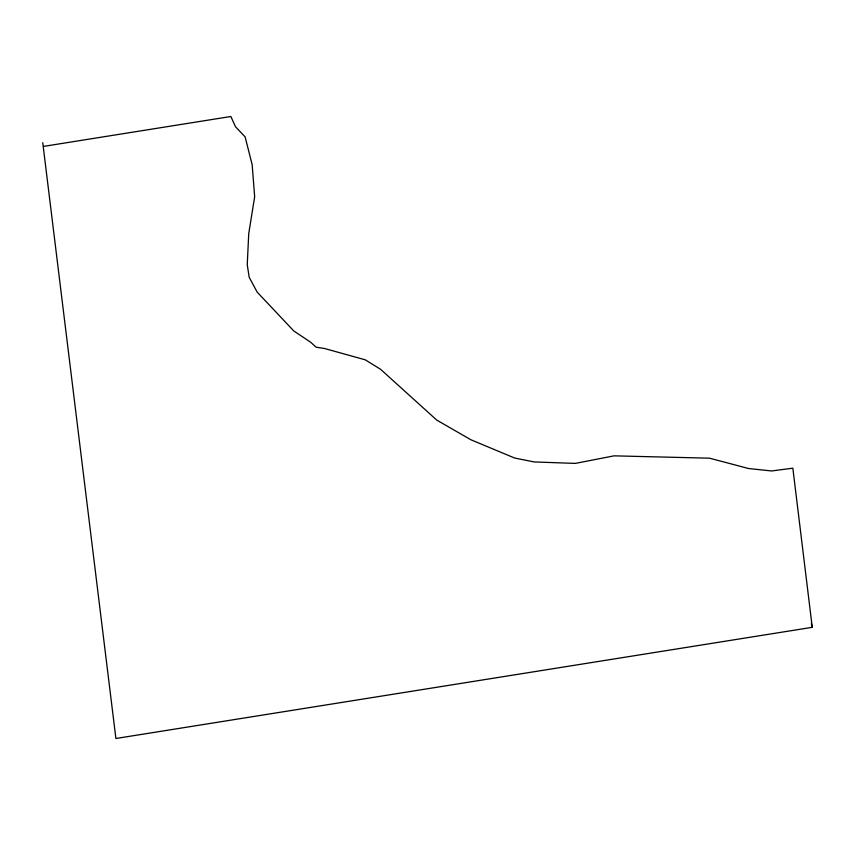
<?xml version="1.0" encoding="UTF-8"?>
<svg xmlns="http://www.w3.org/2000/svg" width="855" height="855" viewBox="0 0 855 855"><rect width="100%" height="100%" fill="white"/><g stroke="black" fill="none" stroke-linecap="round" stroke-linejoin="round"><path stroke-width="1.28" d="M43.691 146.376L230.85 116.504L235.542 126.786L245.107 136.875L252.161 164.673L254.662 196.736L248.73 233.639L247.245 264.708L249.2 277.319L257.184 292.143L293.789 330.949L310.707 342.278L316.126 347.205L324.323 348.445L365.267 359.816L380.614 369.317L436.691 420.051L470.923 439.78L514.657 458.034L534.215 461.946L575.33 463.399L614.061 455.843L709.543 458.184L748.542 468.519L771.659 470.966L792.842 468.177L812.25 627.324L115.895 738.496L42.75 142.689M811.31 623.637L812.25 627.324"/></g></svg>
